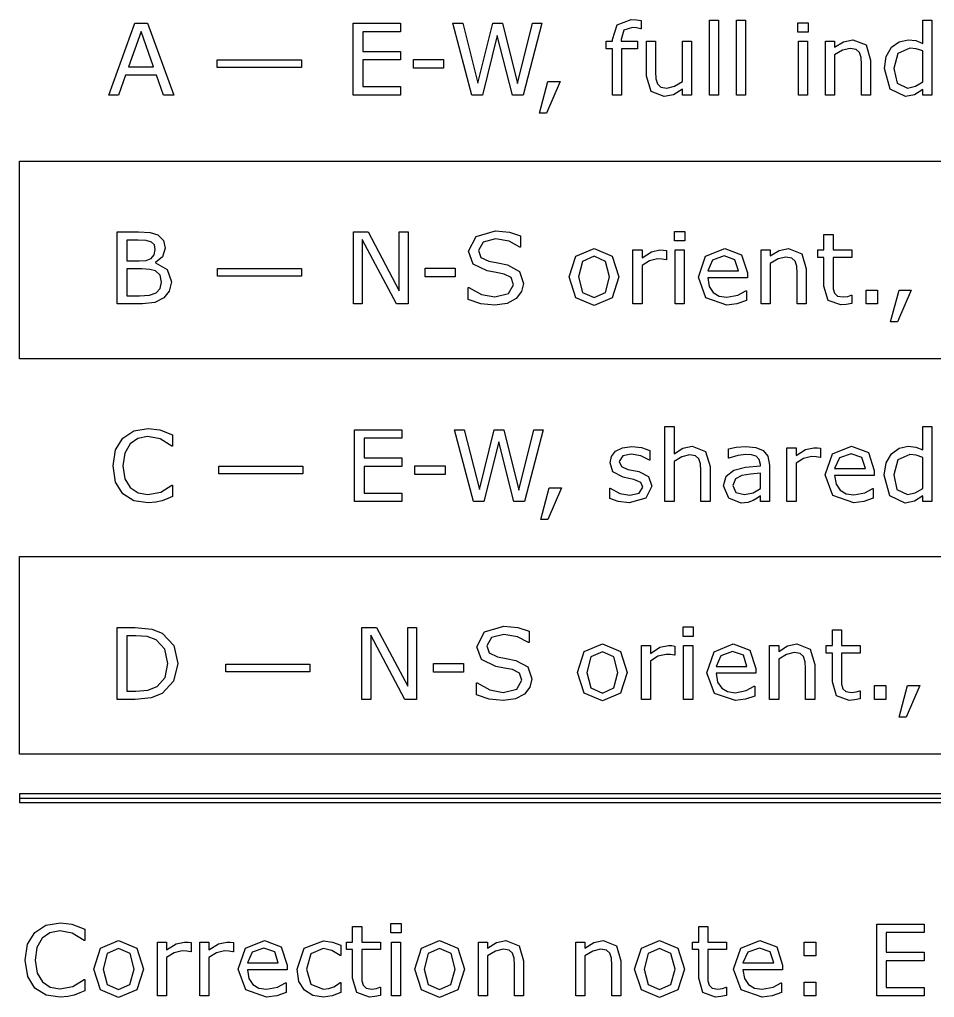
# Model space of a CAD drawing. Extents: x -1 to 182, y 89 to 480.
# Drawn here: x 4.76 to 26.79, y 115.32 to 138.88 of the extents above; entities that cross this region are included whole.
import ezdxf

# ---------------------------------------------------------------- set-up
doc = ezdxf.new("R2010")
doc.units = 0

msp = doc.modelspace()

# ---------------------------------------------------------------- linework, layer by layer
at = {"layer": 'Layer 1', "color": 7}
for points in [[(8.476733, 137.054934), (8.231399, 137.054934), (8.061642, 137.537454), (7.312852, 137.537454), (7.143095, 137.054934), (6.909389, 137.054934), (7.539582, 138.786233), (7.84654, 138.786233), (8.476733, 137.054934)], [(13.935695, 137.054934), (12.795069, 137.054934), (12.795069, 138.786233), (13.935695, 138.786233), (13.935695, 138.581578), (13.025287, 138.581578), (13.025287, 138.107207), (13.935695, 138.107207), (13.935695, 137.902552), (13.025287, 137.902552), (13.025287, 137.259562), (13.935695, 137.259562), (13.935695, 137.054934)], [(17.338971, 138.786233), (16.889, 137.054934), (16.629713, 137.054934), (16.265783, 138.492043), (15.909991, 137.054934), (15.656518, 137.054934), (15.198407, 138.786233), (15.434439, 138.786233), (15.79837, 137.346769), (16.156487, 138.786233), (16.390193, 138.786233), (16.751799, 137.332826), (17.113404, 138.786233), (17.338971, 138.786233)], [(19.726032, 138.652513), (19.714404, 138.652513), (19.620224, 138.673415), (19.517905, 138.685056), (19.313266, 138.622271), (19.250479, 138.397878), (19.250479, 138.353693), (19.644641, 138.353693), (19.644641, 138.169993), (19.257457, 138.169993), (19.257457, 137.054934), (19.038866, 137.054934), (19.038866, 138.169993), (18.8912, 138.169993), (18.8912, 138.353693), (19.038866, 138.353693), (19.038866, 138.396714), (19.153975, 138.751334), (19.486512, 138.875741), (19.617899, 138.868862), (19.726032, 138.852458), (19.726032, 138.652513)], [(21.592195, 137.054934), (21.373604, 137.054934), (21.373604, 138.864126), (21.592195, 138.864126), (21.592195, 137.054934)], [(22.245643, 137.054934), (22.027051, 137.054934), (22.027051, 138.864126), (22.245643, 138.864126), (22.245643, 137.054934)], [(23.7502, 138.571127), (23.503704, 138.571127), (23.503704, 138.797848), (23.7502, 138.797848), (23.7502, 138.571127)], [(26.729085, 137.054934), (26.510494, 137.054934), (26.510494, 137.190983), (26.313994, 137.064247), (26.091914, 137.018898), (25.72217, 137.197941), (25.586132, 137.694431), (25.632641, 137.988594), (25.76054, 138.208357), (25.944249, 138.343215), (26.16284, 138.389729), (26.344225, 138.367504), (26.510494, 138.301226), (26.510494, 138.863994), (26.729085, 138.863994), (26.729085, 137.054934)], [(7.990717, 137.735124), (7.687247, 138.58507), (7.382615, 137.735124), (7.990717, 137.735124)], [(20.941073, 137.054934), (20.722482, 137.054934), (20.722482, 137.199105), (20.510867, 137.065411), (20.287625, 137.018898), (19.96904, 137.143305), (19.855094, 137.510731), (19.855094, 138.353693), (20.073685, 138.353693), (20.073685, 137.61421), (20.082988, 137.444453), (20.12252, 137.324676), (20.20391, 137.250276), (20.34925, 137.226992), (20.534122, 137.271178), (20.722483, 137.383969), (20.722483, 138.353666), (20.941074, 138.353666), (20.941073, 137.054934)], [(23.736247, 137.054934), (23.517656, 137.054934), (23.517656, 138.353693), (23.736247, 138.353693), (23.736247, 137.054934)], [(25.254757, 137.054934), (25.036166, 137.054934), (25.036166, 137.794417), (25.025702, 137.961845), (24.987333, 138.085114), (24.903617, 138.157187), (24.761765, 138.181528), (24.574567, 138.137343), (24.38737, 138.024551), (24.38737, 137.054934), (24.168779, 137.054934), (24.168779, 138.353693), (24.38737, 138.353693), (24.38737, 138.209521), (24.598984, 138.342051), (24.823389, 138.389729), (25.144299, 138.262994), (25.254757, 137.897895), (25.254757, 137.054934)], [(26.510494, 137.374683), (26.510494, 138.119986), (26.352363, 138.174623), (26.200047, 138.189704), (25.914019, 138.061805), (25.811699, 137.699035), (25.890764, 137.346716), (26.144237, 137.226966), (26.332597, 137.267659), (26.510494, 137.37463), (26.510494, 137.374683)], [(11.547472, 137.720043), (9.522017, 137.720043), (9.522017, 137.906071), (11.547472, 137.906071), (11.547472, 137.720043)], [(14.971677, 137.70721), (14.246141, 137.70721), (14.246141, 137.91766), (14.971677, 137.91766), (14.971677, 137.70721)], [(17.777316, 137.386298), (17.44943, 136.624722), (17.279673, 136.624722), (17.481986, 137.386298), (17.777316, 137.386298)], [(4.762494, 135.467436), (175.153946, 135.467436), (175.153946, 130.704942), (4.762494, 130.704942), (4.762494, 135.467436)], [(16.897138, 132.522019), (16.849467, 132.32202), (16.71808, 132.154592), (16.500652, 132.038334), (16.202996, 131.996451), (15.865807, 132.031349), (15.562338, 132.134828), (15.562338, 132.42317), (15.578615, 132.42317), (15.882084, 132.254578), (16.20532, 132.195285), (16.537858, 132.275507), (16.657618, 132.489449), (16.600644, 132.659205), (16.429725, 132.744083), (16.240202, 132.782474), (16.025099, 132.820839), (15.68326, 132.987103), (15.572801, 133.29521), (15.756511, 133.651021), (16.222761, 133.790535), (16.557624, 133.755663), (16.827374, 133.669621), (16.827374, 133.39755), (16.811097, 133.39755), (16.550648, 133.535901), (16.221599, 133.591701), (15.923943, 133.514972), (15.812322, 133.317302), (15.868133, 133.147546), (16.064632, 133.053381), (16.276247, 133.013852), (16.50879, 132.966174), (16.79947, 132.811525), (16.897138, 132.522019), (16.897138, 132.522019)], [(8.417434, 132.560383), (8.3686, 132.332498), (8.237213, 132.1697), (8.02211, 132.060401), (7.725617, 132.027857), (7.111702, 132.027857), (7.111702, 133.759156), (7.624461, 133.759156), (7.908164, 133.745133), (8.088385, 133.687004), (8.226749, 133.55794), (8.269769, 133.370748), (8.206982, 133.160299), (8.039551, 133.021922), (8.039551, 133.012661), (8.316278, 132.858013), (8.417434, 132.560357), (8.417434, 132.560383)], [(8.030249, 133.340559), (8.009321, 133.446366), (7.941883, 133.516136), (7.809333, 133.554501), (7.616322, 133.562703), (7.34192, 133.562703), (7.34192, 133.06272), (7.639576, 133.06272), (7.811659, 133.073304), (7.930256, 133.119817), (8.006995, 133.209326), (8.030249, 133.340718), (8.030249, 133.340559)], [(14.120567, 132.027857), (13.835701, 132.027857), (13.014822, 133.576594), (13.014822, 132.027857), (12.799719, 132.027857), (12.799719, 133.759156), (13.156674, 133.759156), (13.905464, 132.345277), (13.905464, 133.759156), (14.120567, 133.759156), (14.120567, 132.027857)], [(20.782943, 133.54405), (20.536447, 133.54405), (20.536447, 133.770771), (20.782943, 133.770771), (20.782943, 133.54405)], [(24.801297, 132.039499), (24.666422, 132.012776), (24.53736, 132.002192), (24.235054, 132.109163), (24.131572, 132.452169), (24.131572, 133.142836), (23.983906, 133.142836), (23.983906, 133.326536), (24.131572, 133.326536), (24.131572, 133.699757), (24.350163, 133.699757), (24.350163, 133.326536), (24.801297, 133.326536), (24.801297, 133.142836), (24.350163, 133.142836), (24.350163, 132.550991), (24.354814, 132.390547), (24.38737, 132.283576), (24.457133, 132.21497), (24.594334, 132.194068), (24.705955, 132.209149), (24.789671, 132.235899), (24.801299, 132.235899), (24.801297, 132.039499)], [(19.193507, 132.676641), (19.030727, 132.175521), (18.594707, 131.991821), (18.156363, 132.175521), (17.994745, 132.676641), (18.156363, 133.177788), (18.594707, 133.362652), (19.030727, 133.177788), (19.193507, 132.676641), (19.193507, 132.676641)], [(20.342273, 133.088253), (20.330647, 133.088253), (20.235304, 133.104657), (20.127171, 133.110478), (19.931835, 133.065128), (19.75045, 132.950035), (19.75045, 132.027857), (19.531859, 132.027857), (19.531859, 133.326616), (19.75045, 133.326616), (19.75045, 133.134766), (19.979506, 133.28243), (20.182982, 133.326616), (20.265535, 133.323176), (20.342274, 133.312593), (20.342273, 133.088253)], [(20.76899, 132.027857), (20.550399, 132.027857), (20.550399, 133.326616), (20.76899, 133.326616), (20.76899, 132.027857)], [(22.288663, 132.654575), (21.331746, 132.654575), (21.36779, 132.445263), (21.466621, 132.299928), (21.609636, 132.216214), (21.793345, 132.1883), (22.059608, 132.240635), (22.251456, 132.345277), (22.263082, 132.345277), (22.263082, 132.106914), (22.037515, 132.029021), (21.795669, 131.997615), (21.29105, 132.172028), (21.109665, 132.669682), (21.28291, 133.175459), (21.741021, 133.362652), (22.145647, 133.209167), (22.288662, 132.773161), (22.288663, 132.654575)], [(23.706017, 132.027857), (23.487426, 132.027857), (23.487426, 132.76734), (23.476961, 132.934768), (23.438591, 133.058037), (23.354876, 133.13011), (23.213024, 133.154451), (23.025826, 133.110266), (22.838629, 132.997474), (22.838629, 132.027857), (22.620038, 132.027857), (22.620038, 133.326616), (22.838629, 133.326616), (22.838629, 133.182444), (23.050244, 133.314974), (23.274648, 133.362652), (23.595559, 133.235917), (23.706017, 132.870818), (23.706017, 132.027857)], [(18.96794, 132.676641), (18.869109, 133.051052), (18.594707, 133.174295), (18.31798, 133.051052), (18.220312, 132.676641), (18.319143, 132.305749), (18.594707, 132.180177), (18.867946, 132.304584), (18.96794, 132.676641), (18.96794, 132.676641)], [(22.075886, 132.822003), (21.988682, 133.088253), (21.729396, 133.182444), (21.449181, 133.078966), (21.331746, 132.822003), (22.075886, 132.822003)], [(8.177914, 132.55107), (8.146521, 132.71736), (8.032575, 132.822003), (7.896537, 132.859203), (7.703525, 132.868464), (7.34192, 132.868464), (7.34192, 132.224336), (7.646552, 132.224336), (7.894211, 132.239418), (8.052341, 132.297546), (8.147684, 132.401025), (8.177914, 132.551017), (8.177914, 132.55107)], [(11.552123, 132.692939), (9.526668, 132.692939), (9.526668, 132.878968), (11.552123, 132.878968), (11.552123, 132.692939)], [(15.251892, 132.680133), (14.526356, 132.680133), (14.526356, 132.890583), (15.251892, 132.890583), (15.251892, 132.680133)], [(25.422189, 132.027857), (25.144299, 132.027857), (25.144299, 132.359221), (25.422189, 132.359221), (25.422189, 132.027857)], [(26.233766, 132.359221), (25.90588, 131.597645), (25.736123, 131.597645), (25.938436, 132.359221), (26.233766, 132.359221)], [(21.388719, 127.265363), (21.170128, 127.265363), (21.170128, 128.004846), (21.159664, 128.172274), (21.121294, 128.295543), (21.037579, 128.367616), (20.895727, 128.391957), (20.708529, 128.347772), (20.521332, 128.23498), (20.521332, 127.265363), (20.302741, 127.265363), (20.302741, 129.074555), (20.521332, 129.074555), (20.521332, 128.41995), (20.732946, 128.55248), (20.957351, 128.600158), (21.278261, 128.473423), (21.388719, 128.108324), (21.388719, 127.265363)], [(26.727921, 127.265363), (26.50933, 127.265363), (26.50933, 127.401412), (26.312831, 127.274676), (26.090752, 127.229327), (25.721007, 127.40837), (25.584969, 127.90486), (25.631478, 128.199023), (25.759377, 128.418786), (25.943087, 128.553644), (26.161678, 128.600158), (26.343062, 128.577933), (26.50933, 128.511655), (26.50933, 129.074423), (26.727921, 129.074423), (26.727921, 127.265363)], [(8.448828, 127.390934), (8.332556, 127.338626), (8.19768, 127.287456), (8.043039, 127.250255), (7.860492, 127.233851), (7.51749, 127.286186), (7.250065, 127.45245), (7.075657, 127.732669), (7.012871, 128.129147), (7.073332, 128.511681), (7.24774, 128.796558), (7.514002, 128.968643), (7.861655, 129.027936), (8.139545, 128.994228), (8.448828, 128.875615), (8.448828, 128.60238), (8.431386, 128.60238), (8.147683, 128.776793), (7.846539, 128.83143), (7.609345, 128.788409), (7.422147, 128.657043), (7.296573, 128.436116), (7.25239, 128.129147), (7.301224, 127.815219), (7.429123, 127.601278), (7.618646, 127.473378), (7.848864, 127.432685), (8.160473, 127.48965), (8.432549, 127.660571), (8.448826, 127.660571), (8.448828, 127.390934)], [(13.970577, 127.265363), (12.82995, 127.265363), (12.82995, 128.996662), (13.970577, 128.996662), (13.970577, 128.792007), (13.060168, 128.792007), (13.060168, 128.317636), (13.970577, 128.317636), (13.970577, 128.112981), (13.060168, 128.112981), (13.060168, 127.469991), (13.970577, 127.469991), (13.970577, 127.265363)], [(17.373853, 128.996662), (16.923881, 127.265363), (16.664595, 127.265363), (16.300664, 128.702472), (15.944872, 127.265363), (15.6914, 127.265363), (15.233289, 128.996662), (15.469321, 128.996662), (15.833251, 127.557198), (16.191369, 128.996662), (16.425075, 128.996662), (16.78668, 127.543255), (17.148286, 128.996662), (17.373853, 128.996662)], [(25.343124, 127.892081), (24.386207, 127.892081), (24.422251, 127.682769), (24.521082, 127.537434), (24.664097, 127.45372), (24.847806, 127.425806), (25.114069, 127.478141), (25.305917, 127.582783), (25.317545, 127.582783), (25.317545, 127.34442), (25.091978, 127.266527), (24.850133, 127.235121), (24.345513, 127.409534), (24.164129, 127.907188), (24.337374, 128.412965), (24.795485, 128.600158), (25.200111, 128.446673), (25.343125, 128.010667), (25.343124, 127.892081)], [(19.989969, 127.639748), (19.842304, 127.347913), (19.441166, 127.233957), (19.176066, 127.267691), (18.974916, 127.343256), (18.974916, 127.588604), (18.986545, 127.588604), (19.216763, 127.464197), (19.459771, 127.418848), (19.685338, 127.465361), (19.766728, 127.611861), (19.722545, 127.728119), (19.552788, 127.795561), (19.430703, 127.819903), (19.294665, 127.850118), (19.051657, 127.982674), (18.980731, 128.198944), (19.013287, 128.3501), (19.114444, 128.476836), (19.27955, 128.562878), (19.505117, 128.595422), (19.739986, 128.566371), (19.938811, 128.497764), (19.938811, 128.264058), (19.927185, 128.264058), (19.723709, 128.367536), (19.48884, 128.410558), (19.286527, 128.364044), (19.203974, 128.228022), (19.253971, 128.107081), (19.412101, 128.040829), (19.546976, 128.012916), (19.67255, 127.987251), (19.907419, 127.867501), (19.989972, 127.639589), (19.989969, 127.639748)], [(22.818863, 127.265363), (22.601434, 127.265363), (22.601434, 127.403713), (22.522369, 127.347913), (22.427027, 127.292112), (22.301453, 127.247927), (22.135184, 127.229406), (21.837529, 127.345664), (21.715443, 127.642156), (21.77823, 127.880518), (21.959614, 128.02469), (22.24448, 128.095624), (22.601434, 128.123538), (22.601434, 128.157246), (22.574692, 128.280489), (22.500278, 128.357244), (22.388657, 128.39328), (22.252619, 128.402541), (22.06077, 128.379257), (21.842179, 128.314144), (21.830551, 128.314144), (21.830551, 128.536208), (22.015423, 128.574573), (22.253781, 128.595475), (22.492138, 128.572191), (22.668871, 128.495436), (22.780492, 128.357085), (22.818862, 128.146636), (22.818863, 127.265363)], [(24.050181, 128.325759), (24.038553, 128.325759), (23.94321, 128.342163), (23.835077, 128.347984), (23.63974, 128.302634), (23.458356, 128.187541), (23.458356, 127.265363), (23.239765, 127.265363), (23.239765, 128.564122), (23.458356, 128.564122), (23.458356, 128.372272), (23.687412, 128.519936), (23.890888, 128.564122), (23.97344, 128.560682), (24.05018, 128.550099), (24.050181, 128.325759)], [(25.130347, 128.059509), (25.043143, 128.325759), (24.783857, 128.41995), (24.503641, 128.316472), (24.386207, 128.059509), (25.130347, 128.059509)], [(26.50933, 127.585112), (26.50933, 128.330415), (26.351201, 128.385052), (26.198885, 128.400133), (25.912856, 128.272234), (25.810537, 127.909464), (25.889602, 127.557145), (26.143074, 127.437395), (26.331435, 127.478088), (26.50933, 127.585059), (26.50933, 127.585112)], [(15.006559, 127.917639), (14.281022, 127.917639), (14.281022, 128.128089), (15.006559, 128.128089), (15.006559, 127.917639)], [(11.582353, 127.930445), (9.556898, 127.930445), (9.556898, 128.116474), (11.582353, 128.116474), (11.582353, 127.930445)], [(22.601434, 127.585112), (22.601434, 127.946717), (22.365403, 127.929255), (22.151462, 127.89552), (21.999146, 127.811806), (21.94101, 127.657184), (22.008448, 127.488565), (22.214249, 127.432765), (22.424701, 127.47695), (22.601434, 127.585085), (22.601434, 127.585112)], [(17.812198, 127.596727), (17.484311, 126.835151), (17.314554, 126.835151), (17.516867, 127.596727), (17.812198, 127.596727)], [(4.762494, 125.942448), (175.153946, 125.942448), (175.153946, 121.179954), (4.762494, 121.179954), (4.762494, 125.942448)], [(8.574401, 123.366759), (8.470919, 122.938875), (8.19768, 122.641219), (7.932581, 122.535413), (7.548884, 122.502869), (7.111702, 122.502869), (7.111702, 124.234168), (7.544233, 124.234168), (7.946533, 124.196941), (8.200006, 124.096955), (8.47557, 123.802792), (8.574401, 123.366759), (8.574401, 123.366759)], [(14.32288, 122.502869), (14.038014, 122.502869), (13.217135, 124.051606), (13.217135, 122.502869), (13.002032, 122.502869), (13.002032, 124.234168), (13.358987, 124.234168), (14.107777, 122.820289), (14.107777, 124.234168), (14.32288, 124.234168), (14.32288, 122.502869)], [(17.099452, 122.997031), (17.05178, 122.797032), (16.920393, 122.629604), (16.702965, 122.513346), (16.405309, 122.471463), (16.06812, 122.506361), (15.764651, 122.60984), (15.764651, 122.898182), (15.780928, 122.898182), (16.084398, 122.72959), (16.407633, 122.670297), (16.740171, 122.750519), (16.859931, 122.964461), (16.802958, 123.134217), (16.632038, 123.219095), (16.442515, 123.257486), (16.227412, 123.295851), (15.885573, 123.462115), (15.775115, 123.770222), (15.958824, 124.126033), (16.425074, 124.265547), (16.759937, 124.230675), (17.029688, 124.144633), (17.029688, 123.872562), (17.013411, 123.872562), (16.752962, 124.010913), (16.423912, 124.066713), (16.126257, 123.989984), (16.014636, 123.792314), (16.070446, 123.622558), (16.266945, 123.528393), (16.47856, 123.488864), (16.711104, 123.441186), (17.001783, 123.286537), (17.099452, 122.997031), (17.099452, 122.997031)], [(20.985256, 124.019062), (20.73876, 124.019062), (20.73876, 124.245783), (20.985256, 124.245783), (20.985256, 124.019062)], [(25.00361, 122.514511), (24.868735, 122.487788), (24.739673, 122.477204), (24.437366, 122.584175), (24.333885, 122.927181), (24.333885, 123.617848), (24.186219, 123.617848), (24.186219, 123.801548), (24.333885, 123.801548), (24.333885, 124.174769), (24.552476, 124.174769), (24.552476, 123.801548), (25.00361, 123.801548), (25.00361, 123.617848), (24.552476, 123.617848), (24.552476, 123.026003), (24.557127, 122.865559), (24.589683, 122.758588), (24.659446, 122.689982), (24.796647, 122.66908), (24.908268, 122.684161), (24.991984, 122.710911), (25.003609, 122.710911), (25.00361, 122.514511)], [(8.333719, 123.370199), (8.262793, 123.713204), (8.051178, 123.932967), (7.83375, 124.013188), (7.558185, 124.036471), (7.34192, 124.036471), (7.34192, 122.700513), (7.558185, 122.700513), (7.847702, 122.724854), (8.075595, 122.815527), (8.268606, 123.032961), (8.333719, 123.370146), (8.333719, 123.370199)], [(19.39582, 123.151653), (19.23304, 122.650533), (18.79702, 122.466833), (18.358675, 122.650533), (18.197058, 123.151653), (18.358675, 123.6528), (18.79702, 123.837664), (19.23304, 123.6528), (19.39582, 123.151653), (19.39582, 123.151653)], [(20.544586, 123.563265), (20.532957, 123.563265), (20.437615, 123.579669), (20.329482, 123.58549), (20.134145, 123.54014), (19.952761, 123.425047), (19.952761, 122.502869), (19.73417, 122.502869), (19.73417, 123.801628), (19.952761, 123.801628), (19.952761, 123.609778), (20.181817, 123.757442), (20.385292, 123.801628), (20.467845, 123.798188), (20.544585, 123.787605), (20.544586, 123.563265)], [(20.971303, 122.502869), (20.752712, 122.502869), (20.752712, 123.801628), (20.971303, 123.801628), (20.971303, 122.502869)], [(22.490976, 123.129587), (21.534059, 123.129587), (21.570103, 122.920275), (21.668934, 122.77494), (21.811949, 122.691226), (21.995658, 122.663312), (22.26192, 122.715647), (22.453769, 122.820289), (22.465398, 122.820289), (22.465398, 122.581926), (22.23983, 122.504033), (21.997985, 122.472627), (21.493365, 122.64704), (21.311981, 123.144694), (21.485226, 123.650471), (21.943337, 123.837664), (22.347963, 123.684179), (22.490977, 123.248173), (22.490976, 123.129587)], [(22.278199, 123.297015), (22.190995, 123.563265), (21.931709, 123.657456), (21.651494, 123.553978), (21.534059, 123.297015), (22.278199, 123.297015)], [(23.90833, 122.502869), (23.689739, 122.502869), (23.689739, 123.242352), (23.679274, 123.40978), (23.640905, 123.533049), (23.557189, 123.605122), (23.415337, 123.629463), (23.22814, 123.585278), (23.040942, 123.472486), (23.040942, 122.502869), (22.822351, 122.502869), (22.822351, 123.801628), (23.040942, 123.801628), (23.040942, 123.657456), (23.252557, 123.789986), (23.476962, 123.837664), (23.797872, 123.710929), (23.90833, 123.34583), (23.90833, 122.502869)], [(19.170253, 123.151653), (19.071422, 123.526064), (18.79702, 123.649307), (18.520293, 123.526064), (18.422625, 123.151653), (18.521456, 122.780761), (18.79702, 122.655189), (19.070259, 122.779596), (19.170253, 123.151653), (19.170253, 123.151653)], [(15.454205, 123.155145), (14.728669, 123.155145), (14.728669, 123.365595), (15.454205, 123.365595), (15.454205, 123.155145)], [(25.624502, 122.502869), (25.346612, 122.502869), (25.346612, 122.834233), (25.624502, 122.834233), (25.624502, 122.502869)], [(26.436079, 122.834233), (26.108193, 122.072657), (25.938436, 122.072657), (26.140749, 122.834233), (26.436079, 122.834233)], [(4.762494, 120.227561), (4.762494, 120.015683), (175.153946, 120.015683), (175.153946, 120.227561), (4.762494, 120.227561)], [(4.762494, 120.121622), (175.153946, 120.121622)], [(6.332164, 115.484699), (6.215892, 115.432391), (6.081016, 115.381221), (5.926375, 115.34402), (5.743828, 115.327616), (5.400826, 115.379951), (5.133401, 115.546215), (4.958993, 115.826434), (4.896207, 116.222912), (4.956668, 116.605446), (5.131076, 116.890323), (5.397338, 117.062408), (5.744991, 117.121701), (6.022881, 117.087993), (6.332164, 116.96938), (6.332164, 116.696145), (6.314722, 116.696145), (6.031019, 116.870558), (5.729875, 116.925195), (5.492681, 116.882174), (5.305483, 116.750808), (5.179909, 116.529881), (5.135726, 116.222912), (5.18456, 115.908984), (5.312459, 115.695043), (5.501982, 115.567143), (5.7322, 115.52645), (6.043809, 115.583415), (6.315885, 115.754336), (6.332162, 115.754336), (6.332164, 115.484699)], [(13.950294, 116.875321), (13.703797, 116.875321), (13.703797, 117.102042), (13.950294, 117.102042), (13.950294, 116.875321)], [(26.543694, 115.359128), (25.403069, 115.359128), (25.403069, 117.090427), (26.543694, 117.090427), (26.543694, 116.885772), (25.633287, 116.885772), (25.633287, 116.411401), (26.543694, 116.411401), (26.543694, 116.206746), (25.633287, 116.206746), (25.633287, 115.563756), (26.543694, 115.563756), (26.543694, 115.359128)], [(13.451488, 115.370743), (13.316612, 115.34402), (13.18755, 115.333437), (12.885244, 115.440408), (12.781762, 115.783413), (12.781762, 116.474081), (12.634097, 116.474081), (12.634097, 116.657781), (12.781762, 116.657781), (12.781762, 117.031002), (13.000353, 117.031002), (13.000353, 116.657781), (13.451488, 116.657781), (13.451488, 116.474081), (13.000353, 116.474081), (13.000353, 115.882235), (13.005004, 115.721792), (13.03756, 115.614821), (13.107324, 115.546215), (13.244524, 115.525313), (13.356145, 115.540394), (13.439861, 115.567143), (13.451487, 115.567143), (13.451488, 115.370743)], [(21.784689, 115.370743), (21.649814, 115.34402), (21.520752, 115.333437), (21.218446, 115.440408), (21.114964, 115.783413), (21.114964, 116.474081), (20.967298, 116.474081), (20.967298, 116.657781), (21.114964, 116.657781), (21.114964, 117.031002), (21.333555, 117.031002), (21.333555, 116.657781), (21.784689, 116.657781), (21.784689, 116.474081), (21.333555, 116.474081), (21.333555, 115.882235), (21.338206, 115.721792), (21.370762, 115.614821), (21.440525, 115.546215), (21.577726, 115.525313), (21.689347, 115.540394), (21.773063, 115.567143), (21.784691, 115.567143), (21.784689, 115.370743)], [(7.747192, 116.007912), (7.584411, 115.506792), (7.148392, 115.323092), (6.710047, 115.506792), (6.548429, 116.007912), (6.710047, 116.509059), (7.148392, 116.693923), (7.584411, 116.509059), (7.747192, 116.007912), (7.747192, 116.007912)], [(8.895958, 116.419524), (8.884329, 116.419524), (8.788986, 116.435928), (8.680853, 116.441749), (8.485517, 116.396399), (8.304133, 116.281306), (8.304133, 115.359128), (8.085543, 115.359128), (8.085543, 116.657887), (8.304134, 116.657887), (8.304134, 116.466037), (8.533189, 116.613701), (8.736665, 116.657887), (8.819218, 116.654447), (8.895958, 116.643864), (8.895958, 116.419524)], [(9.912173, 116.419524), (9.900545, 116.419524), (9.805202, 116.435928), (9.697069, 116.441749), (9.501732, 116.396399), (9.320348, 116.281306), (9.320348, 115.359128), (9.101757, 115.359128), (9.101757, 116.657887), (9.320348, 116.657887), (9.320348, 116.466037), (9.549404, 116.613701), (9.752879, 116.657887), (9.835432, 116.654447), (9.912172, 116.643864), (9.912173, 116.419524)], [(11.205116, 115.985846), (10.248199, 115.985846), (10.284243, 115.776534), (10.383074, 115.631199), (10.526088, 115.547485), (10.709798, 115.519571), (10.97606, 115.571906), (11.167909, 115.676548), (11.179537, 115.676548), (11.179537, 115.438185), (10.95397, 115.360292), (10.712125, 115.328886), (10.207505, 115.503299), (10.026121, 116.000953), (10.199366, 116.50673), (10.657477, 116.693923), (11.062103, 116.540438), (11.205117, 116.104432), (11.205116, 115.985846)], [(12.496896, 115.440514), (12.288769, 115.359128), (12.080643, 115.33005), (11.822519, 115.370743), (11.621369, 115.496341), (11.489982, 115.707954), (11.443473, 116.006774), (11.617881, 116.50673), (12.080643, 116.688102), (12.299234, 116.656722), (12.496896, 116.579993), (12.496896, 116.336974), (12.485267, 116.336974), (12.278304, 116.456724), (12.07134, 116.498581), (11.777172, 116.37301), (11.670202, 116.006774), (11.774847, 115.645169), (12.07134, 115.519571), (12.206215, 115.537034), (12.329463, 115.582357), (12.418992, 115.633527), (12.485267, 115.681205), (12.496896, 115.681205), (12.496896, 115.440514)], [(13.936341, 115.359128), (13.71775, 115.359128), (13.71775, 116.657887), (13.936341, 116.657887), (13.936341, 115.359128)], [(15.47578, 116.007912), (15.313, 115.506792), (14.87698, 115.323092), (14.438635, 115.506792), (14.277017, 116.007912), (14.438635, 116.509059), (14.87698, 116.693923), (15.313, 116.509059), (15.47578, 116.007912), (15.47578, 116.007912)], [(16.90011, 115.359128), (16.681519, 115.359128), (16.681519, 116.098611), (16.671055, 116.266039), (16.632685, 116.389308), (16.548969, 116.461381), (16.407118, 116.485722), (16.21992, 116.441537), (16.032722, 116.328745), (16.032722, 115.359128), (15.814131, 115.359128), (15.814131, 116.657887), (16.032722, 116.657887), (16.032722, 116.513715), (16.244337, 116.646245), (16.468742, 116.693923), (16.789652, 116.567188), (16.90011, 116.202089), (16.90011, 115.359128)], [(19.24415, 115.359128), (19.025559, 115.359128), (19.025559, 116.098611), (19.015095, 116.266039), (18.976725, 116.389308), (18.893009, 116.461381), (18.751158, 116.485722), (18.56396, 116.441537), (18.376762, 116.328745), (18.376762, 115.359128), (18.158171, 115.359128), (18.158171, 116.657887), (18.376762, 116.657887), (18.376762, 116.513715), (18.588377, 116.646245), (18.812782, 116.693923), (19.133692, 116.567188), (19.24415, 116.202089), (19.24415, 115.359128)], [(20.771962, 116.007912), (20.609181, 115.506792), (20.173162, 115.323092), (19.734817, 115.506792), (19.573199, 116.007912), (19.734817, 116.509059), (20.173162, 116.693923), (20.609181, 116.509059), (20.771962, 116.007912), (20.771962, 116.007912)], [(23.135768, 115.985846), (22.178851, 115.985846), (22.214895, 115.776534), (22.313726, 115.631199), (22.456741, 115.547485), (22.64045, 115.519571), (22.906712, 115.571906), (23.098561, 115.676548), (23.110187, 115.676548), (23.110187, 115.438185), (22.884619, 115.360292), (22.642774, 115.328886), (22.138154, 115.503299), (21.95677, 116.000953), (22.130015, 116.50673), (22.588126, 116.693923), (22.992752, 116.540438), (23.135767, 116.104432), (23.135768, 115.985846)], [(23.93223, 116.326496), (23.65434, 116.326496), (23.65434, 116.657887), (23.93223, 116.657887), (23.93223, 116.326496)], [(7.521625, 116.007912), (7.422793, 116.382323), (7.148392, 116.505566), (6.871665, 116.382323), (6.773997, 116.007912), (6.872828, 115.63702), (7.148392, 115.511448), (7.421631, 115.635855), (7.521625, 116.007912), (7.521625, 116.007912)], [(10.992338, 116.153274), (10.905135, 116.419524), (10.645848, 116.513715), (10.365633, 116.410237), (10.248199, 116.153274), (10.992338, 116.153274)], [(15.250213, 116.007912), (15.151382, 116.382323), (14.87698, 116.505566), (14.600253, 116.382323), (14.502585, 116.007912), (14.601416, 115.63702), (14.87698, 115.511448), (15.150219, 115.635855), (15.250213, 116.007912), (15.250213, 116.007912)], [(20.546394, 116.007912), (20.447563, 116.382323), (20.173162, 116.505566), (19.896435, 116.382323), (19.798767, 116.007912), (19.897598, 115.63702), (20.173162, 115.511448), (20.446401, 115.635855), (20.546394, 116.007912), (20.546394, 116.007912)], [(22.922991, 116.153274), (22.835787, 116.419524), (22.5765, 116.513715), (22.296285, 116.410237), (22.178851, 116.153274), (22.922991, 116.153274)], [(23.93223, 115.359128), (23.65434, 115.359128), (23.65434, 115.690492), (23.93223, 115.690492), (23.93223, 115.359128)]]:
    msp.add_lwpolyline(points, dxfattribs=at)
msp.add_lwpolyline([(11.754436, 123.167898), (9.72898, 123.167898), (9.72898, 123.353927), (11.754436, 123.353927), (11.754436, 123.167898)], close=True, dxfattribs=at)

doc.saveas('drawing.dxf')
